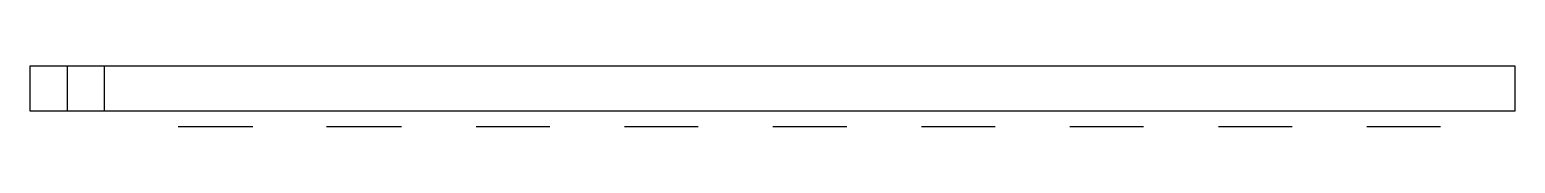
# Model space of a CAD drawing. Extents: x 0 to 2, y -0.08 to 0.
import ezdxf

# ---------------------------------------------------------------- set-up
doc = ezdxf.new("R2010")
doc.units = 0
doc.header["$LTSCALE"] = 0.375
doc.layers.get('0').update_dxf_attribs({"color": 155, "linetype": 'CONTINUOUS'})

msp = doc.modelspace()

# ---------------------------------------------------------------- linework, layer by layer
at = {"color": 0, "linetype": 'BYBLOCK'}
for p, q in [((2.00077, 0), (0, 0)), ((0, 0), (0, -0.060109)), ((0.05029, 0), (0.05029, -0.060109)), ((0.10059, -0.060109), (0.10059, 0)), ((2.00077, -0.060109), (2.00077, 0)), ((0, -0.060109), (2.00077, -0.060109)), ((0.30054, -0.081735), (0.19995, -0.081735)), ((0.5005, -0.081735), (0.39991, -0.081735)), ((0.70045, -0.081735), (0.60109, -0.081735)), ((0.9004, -0.081735), (0.80104, -0.081735)), ((1.10036, -0.081735), (1.001, -0.081735)), ((1.30031, -0.081735), (1.20095, -0.081735)), ((1.50027, -0.081735), (1.4009, -0.081735)), ((1.70022, -0.081735), (1.60086, -0.081735)), ((1.90018, -0.081735), (1.80081, -0.081735))]:
    msp.add_line(p, q, dxfattribs=at)

doc.saveas('drawing.dxf')
